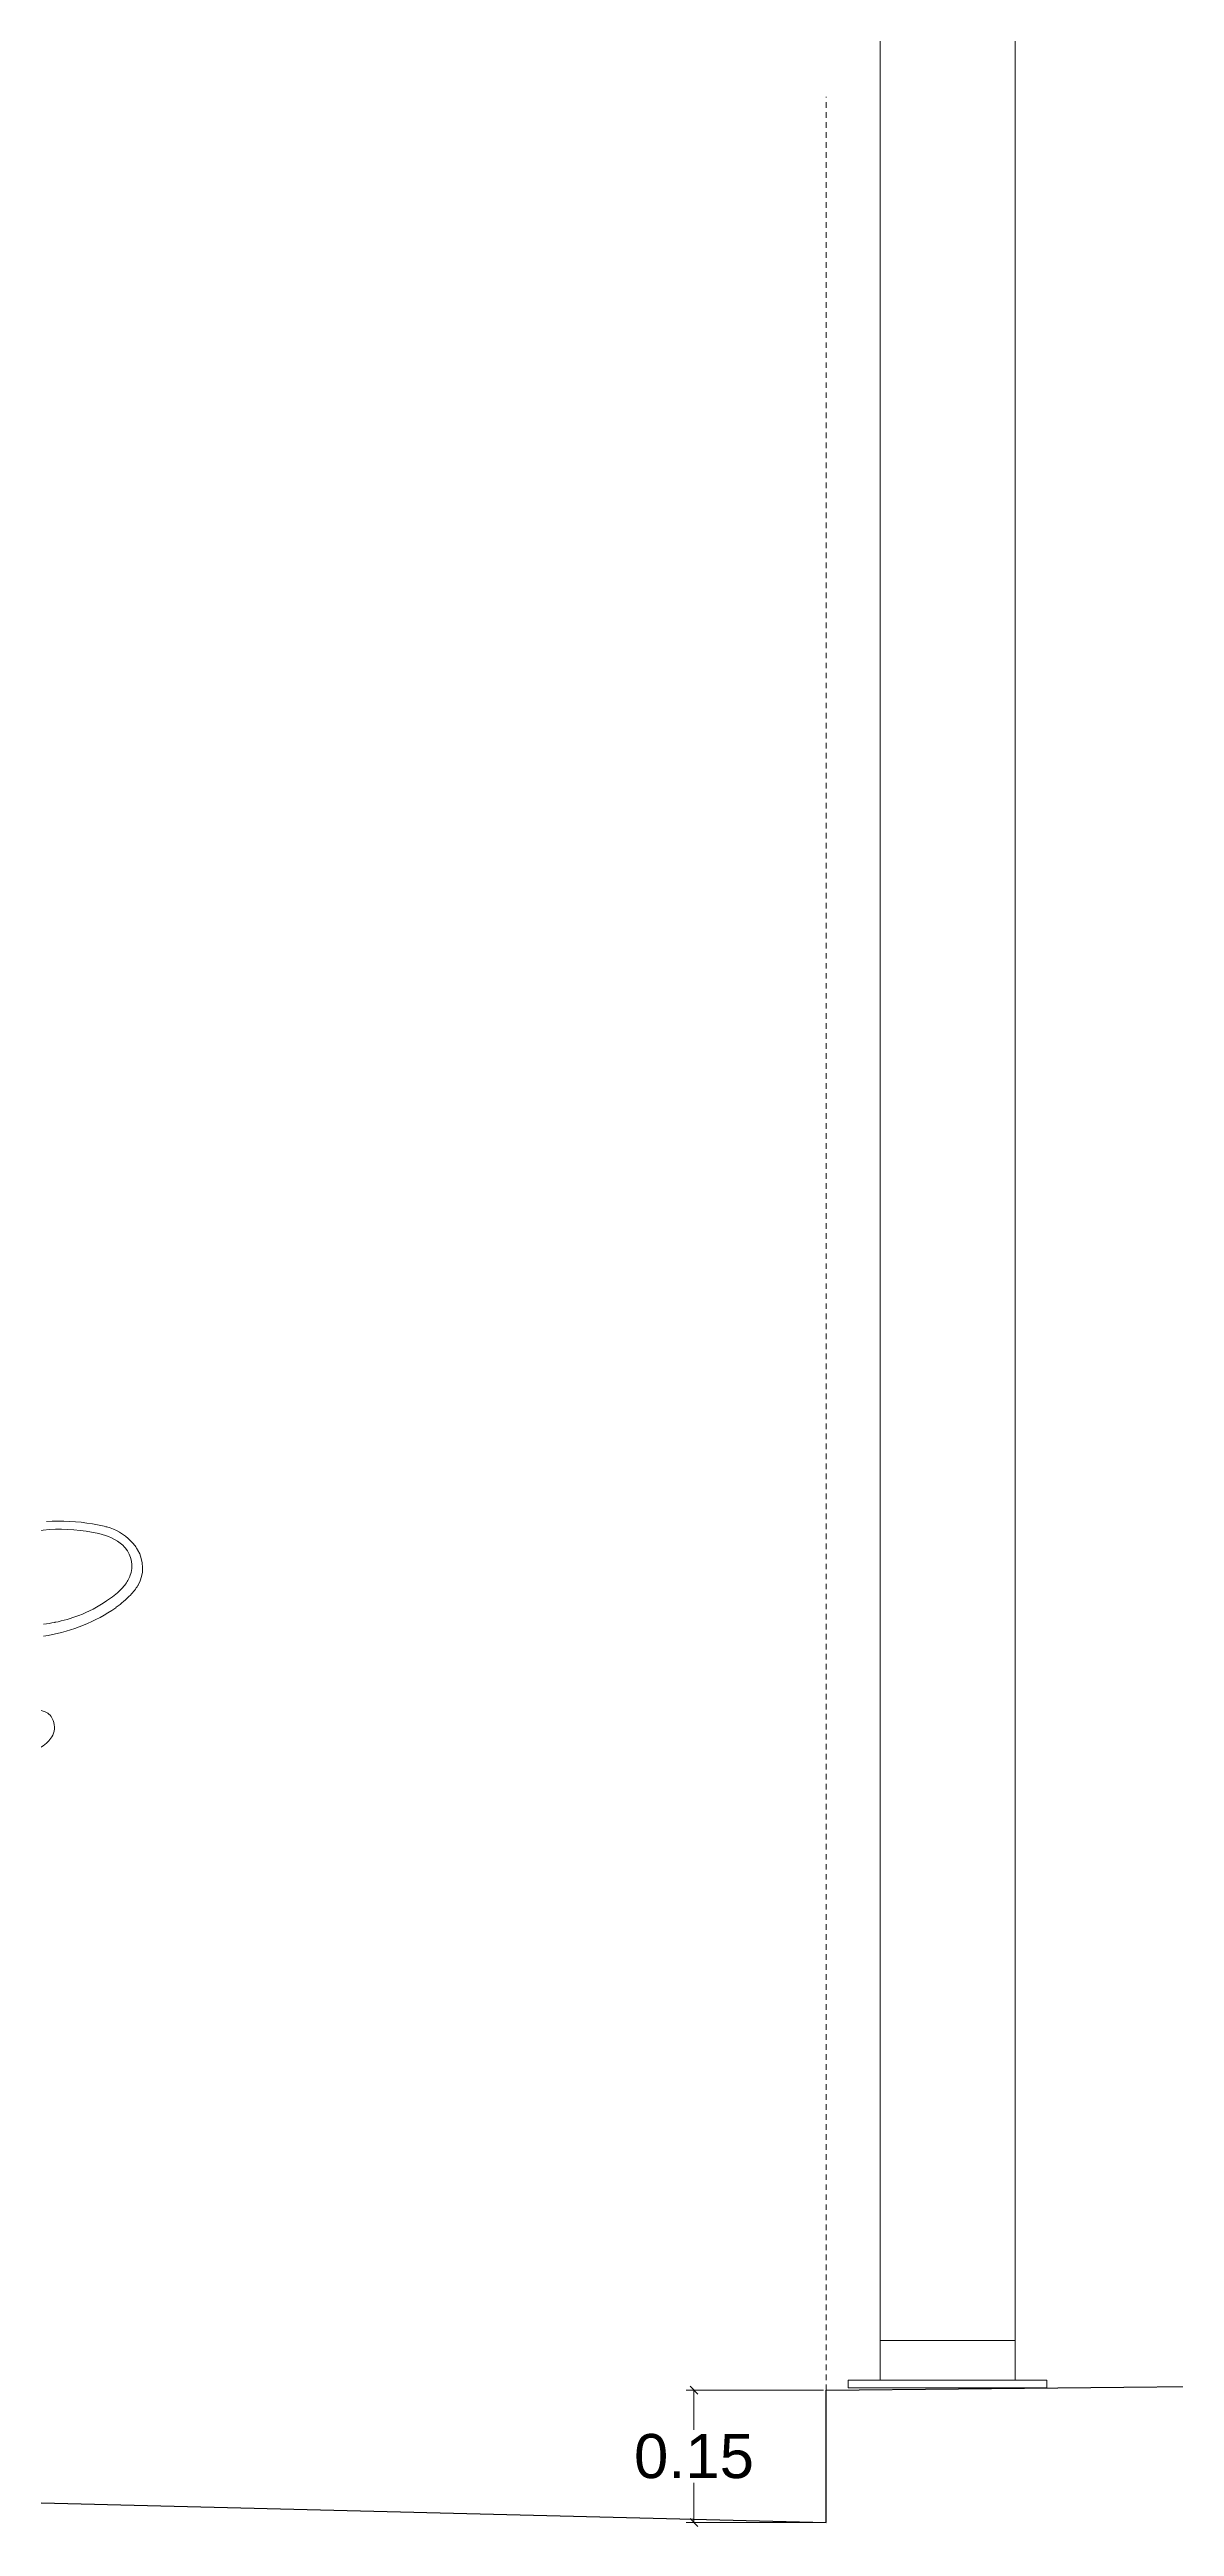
# Model space of a CAD drawing. Header units: millimetres. Extents: x 366 to 1555, y 702 to 1543.
# Drawn here: x 600.9 to 626.4, y 1325.4 to 1381.6 of the extents above; entities that cross this region are included whole.
import ezdxf

# ---------------------------------------------------------------- set-up
doc = ezdxf.new("R2010")
doc.units = ezdxf.units.MM
doc.linetypes.add('RECINZ5', pattern=[6, 2, 4])
doc.linetypes.add('TRATTEGGIATA', pattern=[19.05, 12.7, -6.35])
for name, color, linetype, lineweight in [('1_CARTIGLIO', 7, 'Continuous', 9), ('6_SEDE STRADALE', 7, 'Continuous', 30), ('6_SEZIONE MARCI', 30, 'Continuous', 30)]:
    doc.layers.add(name, color=color, linetype=linetype, lineweight=lineweight)
doc.layers.get('0').off()
doc.layers.get('0').freeze()
doc.styles.get("Standard").update_dxf_attribs({"font": 'arial.ttf'})
doc.dimstyles.get("Standard").update_dxf_attribs({"dimtxt": 0.18, "dimasz": 0.18, "dimexe": 0.18, "dimexo": 0.0625, "dimgap": 0.09, "dimtad": 0, "dimtih": 1, "dimtoh": 1, "dimdec": 4, "dimzin": 0, "dimdsep": 46, "dimtxsty": 'Standard', "dimcen": 0.09, "dimadec": 0, "dimazin": 0, "dimtfac": 1, "dimtdec": 4, "dimtofl": 0, "dimtmove": 0, "dimatfit": 3, "dimfxl": 1, "dimtolj": 1, "dimtzin": 0, "dimarcsym": 0})

# ---------------------------------------------------------------- blocks, each defined once
blk = doc.blocks.new('_Oblique')
at = {"color": 0, "linetype": 'ByBlock', "lineweight": -2}
blk.add_line((-0.5, -0.5), (0.5, 0.5), dxfattribs=at)
blk = doc.blocks.new('*D34')
at = {"layer": '1_CARTIGLIO', "color": 0, "linetype": 'RECINZ5', "lineweight": 0, "transparency": 16777216}
for p, q in [((618.46, 1328.493), (615.343, 1328.493)), ((615.523, 1328.493), (615.523, 1327.594)), ((615.523, 1325.493), (615.523, 1326.393)), ((618.46, 1325.493), (615.343, 1325.493))]:
    blk.add_line(p, q, dxfattribs=at)
at = {"layer": 'Defpoints', "color": 0, "linetype": 'RECINZ5', "transparency": 16777216}
for p in [(618.523, 1328.493), (615.523, 1325.493), (618.523, 1325.493)]:
    blk.add_point(p, dxfattribs=at)
at = {"layer": '1_CARTIGLIO', "color": 0, "linetype": 'RECINZ5', "lineweight": 0, "transparency": 16777216, "xscale": 0.18, "yscale": 0.18, "zscale": 0.18}
for p, rotation in [((615.523, 1328.493), 90), ((615.523, 1325.493), 270)]:
    blk.add_blockref('_Oblique', p, dxfattribs=dict(at, rotation=rotation))
at = {"layer": '1_CARTIGLIO', "color": 0, "linetype": 'RECINZ5', "transparency": 16777216, "insert": (615.523, 1326.993), "char_height": 0.18, "attachment_point": 5}
blk.add_mtext('\\A1;{\\H5.5556x;0.15}', dxfattribs=at)

msp = doc.modelspace()

# ---------------------------------------------------------------- linework, layer by layer
at = {"layer": '1_CARTIGLIO', "ltscale": 100}
for p, q in [((619.74214, 1392.08346), (619.74214, 1328.72346)), ((622.80214, 1392.08346), (622.80214, 1328.72346)), ((622.80214, 1329.62346), (619.74214, 1329.62346)), ((623.52241, 1328.72346), (619.02187, 1328.72346)), ((619.02187, 1328.54346), (619.02187, 1328.72346)), ((623.52241, 1328.54346), (619.02187, 1328.54346)), ((623.52241, 1328.54346), (623.52241, 1328.72346))]:
    msp.add_line(p, q, dxfattribs=at)
at = {"layer": '1_CARTIGLIO', "linetype": 'TRATTEGGIATA', "ltscale": 0.01}
msp.add_lwpolyline([(618.52266, 1328.49346), (618.52266, 1380.49346)], dxfattribs=at)
at = {"layer": '1_CARTIGLIO', "ltscale": 100}
for points in [[(600.77694, 1345.86436, 0.02367946), (601.02896, 1345.90276), (601.03969, 1345.90491, 0.04187507), (601.57392, 1346.05983, 0.05787283), (602.20325, 1346.38871), (602.29481, 1346.45097, 0.06661694), (602.59832, 1346.7227, 0.08419576), (602.73051, 1346.94345), (602.73506, 1346.95512, 0.27697363), (602.62565, 1347.59693, 0.0371271), (602.57196, 1347.65083, 0.12910539), (602.02992, 1347.9169), (601.90743, 1347.94167, 0.01357055), (601.74287, 1347.97033, 0.06683848), (600.62987, 1347.98343, 0.02569229)], [(600.77528, 1345.59324, 0.11008608), (602.32613, 1346.17542, 0.01492681), (602.41408, 1346.23666), (602.42547, 1346.2451, 0.03666454), (602.74936, 1346.52428, 0.06726462), (602.91604, 1346.74274), (602.9184, 1346.74688, 0.27124357), (602.90853, 1347.54963), (602.90079, 1347.56249, 0.05945839), (602.75156, 1347.75444, 0.13552339), (602.2081, 1348.0669), (602.18804, 1348.07207, 0.02126976), (601.88939, 1348.13569, 0.05606383), (600.84387, 1348.19358)]]:
    msp.add_lwpolyline(points, format="xyb", dxfattribs=at)
msp.add_lwpolyline([(600.87429, 1343.1956, -0.10060531), (600.56434, 1342.99503, -0.38235672), (600.53227, 1343.00698, -0.10309801), (600.28382, 1343.87651, -0.34142684), (600.30115, 1343.90266, -0.19110298), (600.80986, 1343.87716, -0.19796316), (600.99679, 1343.67737, -0.23148537), (600.96192, 1343.30606), (600.96097, 1343.30451, -0.06190933)], format="xyb", close=True, dxfattribs=at)
at = {"layer": '6_SEDE STRADALE', "ltscale": 100}
msp.add_lwpolyline([(548.52267, 1327.24346), (618.52266, 1325.49346)], dxfattribs=at)
at = {"layer": '6_SEZIONE MARCI', "ltscale": 100}
msp.add_lwpolyline([(618.52266, 1325.49346), (618.52266, 1328.49346), (648.52266, 1328.79346)], dxfattribs=at)

# ---------------------------------------------------------------- dimensions: what is measured, and where the dimension line sits
at = {"layer": '1_CARTIGLIO', "linetype": 'RECINZ5'}
dim = msp.add_linear_dim(base=(615.52266, 1325.49346), p1=(618.52266, 1328.49346), p2=(618.52266, 1325.49346), angle=90, text='{\\H5.5556x;0.15}', dimstyle='Standard', override={"dimdsep": 0, "dimblk": 'Oblique', "dimlwd": 0, "dimlwe": 0}, dxfattribs=at)
dim.commit()
dim.dimension.update_dxf_attribs({"geometry": '*D34', "text_midpoint": (615.52266, 1326.99346)})

doc.saveas('drawing.dxf')
